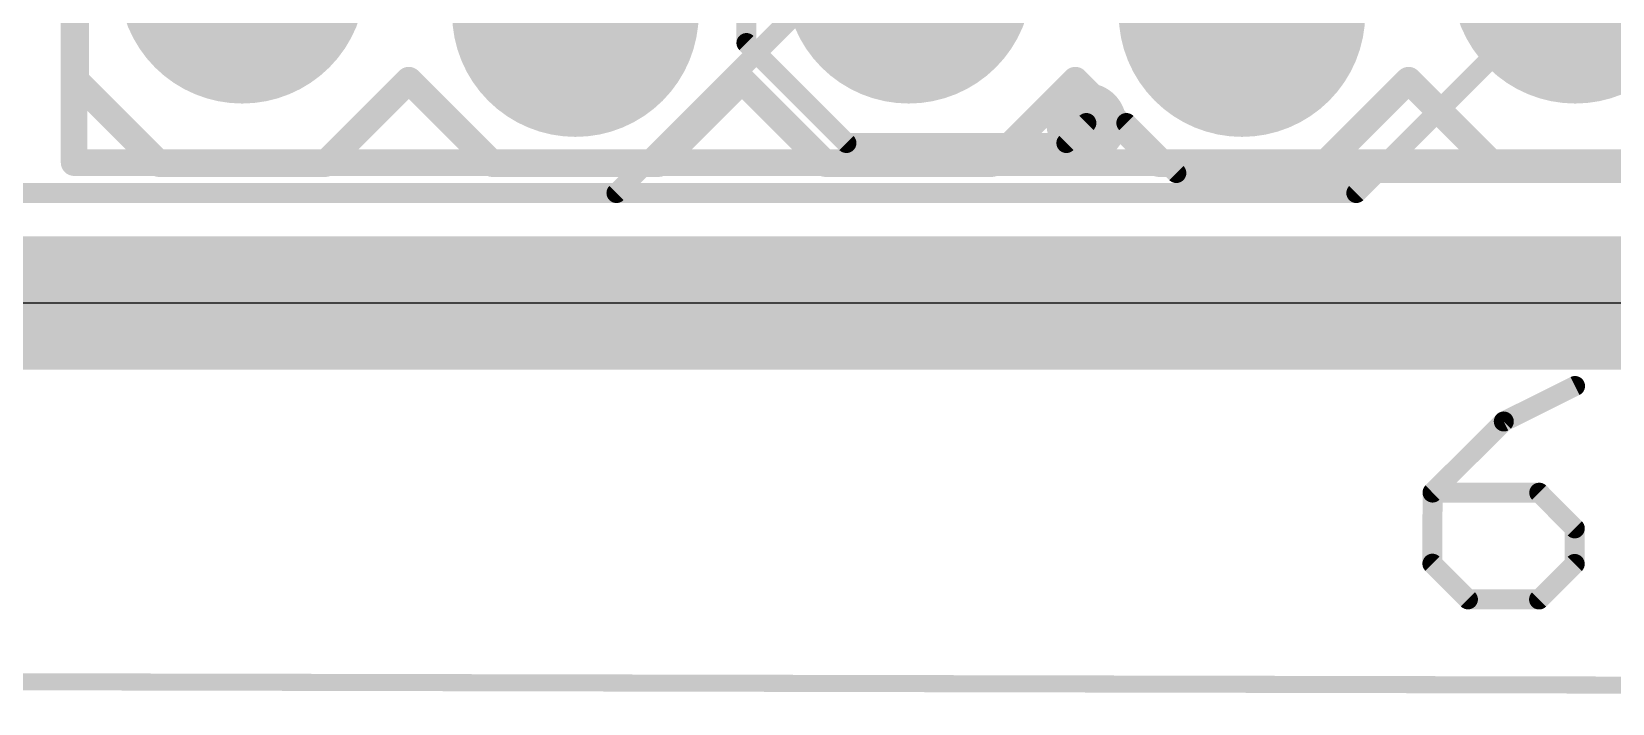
# Model space of a CAD drawing. Extents: x -6.8 to 69.2, y -5 to 26.2.
# Drawn here: x 20.54 to 32.58, y -3.05 to 2.07 of the extents above; entities that cross this region are included whole.
import ezdxf

# ---------------------------------------------------------------- set-up
doc = ezdxf.new("R2010")
doc.units = 0
for name, color, linetype in [('1', 22, 'CONTINUOUS'), ('16', 175, 'CONTINUOUS'), ('17', 82, 'CONTINUOUS'), ('18', 82, 'CONTINUOUS'), ('20', 7, 'CONTINUOUS'), ('21', 253, 'CONTINUOUS'), ('41', 22, 'CONTINUOUS'), ('42', 175, 'CONTINUOUS'), ('47', 253, 'CONTINUOUS')]:
    doc.layers.add(name, color=color, linetype=linetype)

# ---------------------------------------------------------------- blocks, each defined once
blk = doc.blocks.new('RECT')
blk.add_solid([(-0.5, -0.5), (0.5, -0.5), (-0.5, 0.5), (0.5, 0.5)])
blk = doc.blocks.new('ROUNDP')
at = {"const_width": 0.5}
blk.add_lwpolyline([(0, -0.25, 1), (0, 0.25, 1), (0, -0.25)], format="xyb", dxfattribs=at)
blk = doc.blocks.new('ROUNDV')
at = {"const_width": 0.5}
blk.add_lwpolyline([(0, -0.25, 1), (0, 0.25, 1), (0, -0.25)], format="xyb", dxfattribs=at)

msp = doc.modelspace()

# ---------------------------------------------------------------- linework, layer by layer
at = {"layer": '1', "const_width": 0.1524}
for points in [[(25.9842, 1.9812), (25.9842, 2.5908)], [(32.2326, 2.4384), (30.6324, 0.8382)], [(26.7462, 1.2192), (25.9842, 1.9812)], [(28.575, 1.3716), (28.4226, 1.2192)], [(28.4226, 1.2192), (26.7462, 1.2192)], [(30.6324, 0.8382), (16.6878, 0.8382)]]:
    msp.add_lwpolyline(points, dxfattribs=at)
at = {"layer": '1', "const_width": 0.0762}
for points in [[(26.0111, 2.0081, 1), (25.9573, 1.9543)], [(25.9461, 1.9812, 1), (26.0223, 1.9812)], [(28.6019, 1.3447, 1), (28.5481, 1.3985)], [(26.7462, 1.2573, 1), (26.7462, 1.1811)], [(26.7193, 1.1923, 1), (26.7731, 1.2461)], [(28.3957, 1.2461, 1), (28.4495, 1.1923)], [(28.4226, 1.1811, 1), (28.4226, 1.2573)], [(30.6055, 0.8651, 1), (30.6593, 0.8113)], [(30.6324, 0.8001, 1), (30.6324, 0.8763)]]:
    msp.add_lwpolyline(points, format="xyb", dxfattribs=at)
at = {"layer": '16', "const_width": 0.1524}
for points in [[(24.9936, 0.8382), (26.5938, 2.4384)], [(28.8798, 1.3716), (28.575, 1.3716)], [(29.2608, 0.9906), (28.8798, 1.3716)], [(48.9204, 0.9906), (29.2608, 0.9906)], [(12.573, 0.8382), (24.9936, 0.8382)]]:
    msp.add_lwpolyline(points, dxfattribs=at)
at = {"layer": '16', "const_width": 0.0762}
for points in [[(28.575, 1.4097, 1), (28.575, 1.3335)], [(28.9067, 1.3985, 1), (28.8529, 1.3447)], [(28.8798, 1.3335, 1), (28.8798, 1.4097)], [(29.2608, 1.0287, 1), (29.2608, 0.9525)], [(29.2339, 0.9637, 1), (29.2877, 1.0175)], [(24.9667, 0.8651, 1), (25.0205, 0.8113)], [(24.9936, 0.8001, 1), (24.9936, 0.8763)]]:
    msp.add_lwpolyline(points, format="xyb", dxfattribs=at)
at = {"layer": '20', "const_width": 0.01}
msp.add_lwpolyline([(65.5, 0), (2.25, 0)], dxfattribs=at)
at = {"layer": '21'}
for points, const_width in [([(20.86, 3.61), (20.86, 1.07)], 0.203), ([(20.8707, 2.9678), (20.8707, 1.6978)], 0.2032), ([(20.8707, 1.6978), (21.5057, 1.0628)], 0.2032), ([(23.4107, 1.6978), (22.7757, 1.0628)], 0.2032), ([(24.0457, 1.0628), (23.4107, 1.6978)], 0.2032), ([(25.9507, 1.6978), (25.3157, 1.0628)], 0.2032), ([(26.5857, 1.0628), (25.9507, 1.6978)], 0.2032), ([(28.4907, 1.6978), (27.8557, 1.0628)], 0.2032), ([(28.4907, 1.6978), (29.1257, 1.0628)], 0.2032), ([(31.0307, 1.6978), (30.3957, 1.0628)], 0.2032), ([(31.6657, 1.0628), (31.0307, 1.6978)], 0.2032), ([(20.86, 1.07), (56.42, 1.07)], 0.203), ([(22.7757, 1.0628), (21.5057, 1.0628)], 0.2032), ([(25.3157, 1.0628), (24.0457, 1.0628)], 0.2032), ([(27.8557, 1.0628), (26.5857, 1.0628)], 0.2032), ([(30.3957, 1.0628), (29.1257, 1.0628)], 0.2032), ([(32.9357, 1.0628), (31.6657, 1.0628)], 0.2032)]:
    msp.add_lwpolyline(points, dxfattribs=dict(at, const_width=const_width))
for points, const_width in [([(20.9067, 1.7337, 1), (20.8348, 1.6619)], 0.1016), ([(20.8199, 1.6978, 1), (20.9215, 1.6978)], 0.1016), ([(23.4467, 1.7337, 1), (23.3748, 1.6619)], 0.1016), ([(23.4467, 1.6619, 1), (23.3748, 1.7337)], 0.1016), ([(25.9867, 1.7337, 1), (25.9148, 1.6619)], 0.1016), ([(25.9867, 1.6619, 1), (25.9148, 1.7337)], 0.1016), ([(28.5267, 1.7337, 1), (28.4548, 1.6619)], 0.1016), ([(28.5267, 1.6619, 1), (28.4548, 1.7337)], 0.1016), ([(31.0667, 1.7337, 1), (30.9948, 1.6619)], 0.1016), ([(31.0667, 1.6619, 1), (30.9948, 1.7337)], 0.1016), ([(20.86, 1.1208, 1), (20.86, 1.0192)], 0.1015), ([(20.8092, 1.07, 1), (20.9108, 1.07)], 0.1015), ([(21.5057, 1.1136, 1), (21.5057, 1.012)], 0.1016), ([(21.4698, 1.0269, 1), (21.5417, 1.0987)], 0.1016), ([(22.7398, 1.0987, 1), (22.8117, 1.0269)], 0.1016), ([(22.7757, 1.012, 1), (22.7757, 1.1136)], 0.1016), ([(24.0457, 1.1136, 1), (24.0457, 1.012)], 0.1016), ([(24.0098, 1.0269, 1), (24.0817, 1.0987)], 0.1016), ([(25.2798, 1.0987, 1), (25.3517, 1.0269)], 0.1016), ([(25.3157, 1.012, 1), (25.3157, 1.1136)], 0.1016), ([(26.5857, 1.1136, 1), (26.5857, 1.012)], 0.1016), ([(26.5498, 1.0269, 1), (26.6217, 1.0987)], 0.1016), ([(27.8198, 1.0987, 1), (27.8917, 1.0269)], 0.1016), ([(27.8557, 1.012, 1), (27.8557, 1.1136)], 0.1016), ([(29.1257, 1.1136, 1), (29.1257, 1.012)], 0.1016), ([(29.0898, 1.0269, 1), (29.1617, 1.0987)], 0.1016), ([(30.3598, 1.0987, 1), (30.4317, 1.0269)], 0.1016), ([(30.3957, 1.012, 1), (30.3957, 1.1136)], 0.1016), ([(31.6657, 1.1136, 1), (31.6657, 1.012)], 0.1016), ([(31.6298, 1.0269, 1), (31.7017, 1.0987)], 0.1016)]:
    msp.add_lwpolyline(points, format="xyb", dxfattribs=dict(at, const_width=const_width))
at = {"layer": '41', "const_width": 0.254}
for points in [[(21, 0), (22.0563, -0.0007)], [(23.0563, -0.0014), (24.1125, -0.0022)], [(25.1125, -0.0029), (26.1688, -0.0036)], [(27.1688, -0.0043), (28.225, -0.005)], [(29.225, -0.0057), (30.2813, -0.0064)], [(31.2813, -0.0071), (32.3375, -0.0079)]]:
    msp.add_lwpolyline(points, dxfattribs=at)
at = {"layer": '41', "const_width": 0.127}
for points in [[(21, 0.0635, 1), (21, -0.0635)], [(22.0562, -0.0642, 1), (22.0563, 0.0628)], [(23.0563, 0.0621, 1), (23.0562, -0.0649)], [(24.1125, -0.0657, 1), (24.1125, 0.0613)], [(25.1125, 0.0606, 1), (25.1125, -0.0664)], [(26.1687, -0.0671, 1), (26.1688, 0.0599)], [(27.1688, 0.0592, 1), (27.1687, -0.0678)], [(28.225, -0.0685, 1), (28.225, 0.0585)], [(29.225, 0.0578, 1), (29.225, -0.0692)], [(30.2812, -0.0699, 1), (30.2813, 0.0571)], [(31.2813, 0.0564, 1), (31.2812, -0.0706)], [(32.3375, -0.0714, 1), (32.3375, 0.0556)]]:
    msp.add_lwpolyline(points, format="xyb", dxfattribs=at)
at = {"layer": '42', "const_width": 0.254}
for points in [[(22.0271, -0.0007), (20.95, 0)], [(24.1042, -0.0022), (23.0271, -0.0014)], [(26.1813, -0.0036), (25.1042, -0.0029)], [(28.2583, -0.005), (27.1813, -0.0043)], [(30.3354, -0.0064), (29.2583, -0.0057)], [(32.4125, -0.0079), (31.3354, -0.0071)]]:
    msp.add_lwpolyline(points, dxfattribs=at)
at = {"layer": '42', "const_width": 0.127}
for points in [[(20.95, 0.0635, 1), (20.95, -0.0635)], [(22.027, -0.0642, 1), (22.0271, 0.0628)], [(23.0271, 0.0621, 1), (23.027, -0.0649)], [(24.1041, -0.0657, 1), (24.1042, 0.0613)], [(25.1042, 0.0606, 1), (25.1041, -0.0664)], [(26.1812, -0.0671, 1), (26.1813, 0.0599)], [(27.1813, 0.0592, 1), (27.1812, -0.0678)], [(28.2583, -0.0685, 1), (28.2584, 0.0585)], [(29.2584, 0.0578, 1), (29.2583, -0.0692)], [(30.3354, -0.0699, 1), (30.3355, 0.0571)], [(31.3355, 0.0564, 1), (31.3354, -0.0706)], [(32.4125, -0.0714, 1), (32.4125, 0.0556)]]:
    msp.add_lwpolyline(points, format="xyb", dxfattribs=at)
at = {"layer": '47'}
for points, const_width in [([(32.2994, -0.6325), (31.7566, -0.9027)], 0.1524), ([(31.7566, -0.9027), (31.2134, -1.4441)], 0.1524), ([(31.2134, -1.4441), (31.2124, -1.9864)], 0.1524), ([(32.0268, -1.4455), (31.2134, -1.4441)], 0.1524), ([(32.2975, -1.7172), (32.0268, -1.4455)], 0.1524), ([(32.2971, -1.9883), (32.2975, -1.7172)], 0.1524), ([(31.2124, -1.9864), (31.4831, -2.2581)], 0.1524), ([(32.0254, -2.259), (32.2971, -1.9883)], 0.1524), ([(31.4831, -2.2581), (32.0254, -2.259)], 0.1524), ([(68.5032, -2.9857), (0.1298, -2.8438)], 0.13)]:
    msp.add_lwpolyline(points, dxfattribs=dict(at, const_width=const_width))
at = {"layer": '47', "const_width": 0.0762}
for points in [[(32.3164, -0.6666, 1), (32.2825, -0.5984)], [(31.7396, -0.8686, 1), (31.7736, -0.9368)], [(31.7835, -0.9297, 1), (31.7297, -0.8757)], [(31.2134, -1.406, 1), (31.2133, -1.4822)], [(31.2515, -1.4442, 1), (31.1753, -1.444)], [(31.1865, -1.4171, 1), (31.2402, -1.4711)], [(32.0538, -1.4186, 1), (31.9999, -1.4724)], [(32.0268, -1.4836, 1), (32.0269, -1.4074)], [(32.3356, -1.7172, 1), (32.2594, -1.7171)], [(32.2705, -1.7441, 1), (32.3245, -1.6903)], [(31.2394, -1.9595, 1), (31.1854, -2.0133)], [(32.324, -2.0153, 1), (32.2702, -1.9613)], [(31.1743, -1.9864, 1), (31.2505, -1.9865)], [(32.259, -1.9883, 1), (32.3352, -1.9884)], [(31.4832, -2.22, 1), (31.483, -2.2962)], [(31.4561, -2.285, 1), (31.5101, -2.2312)], [(31.9985, -2.232, 1), (32.0523, -2.286)], [(32.0254, -2.2971, 1), (32.0255, -2.2209)]]:
    msp.add_lwpolyline(points, format="xyb", dxfattribs=at)

# ---------------------------------------------------------------- block references
at = {"layer": '17', "xscale": 1.8796, "yscale": 1.8796, "rotation": 90}
for p in [(22.1407, 2.4598), (22.1407, 2.4598), (27.2207, 2.4598), (27.2207, 2.4598), (32.3007, 2.4598), (32.3007, 2.4598), (24.6807, 2.2058), (24.6807, 2.2058), (29.7607, 2.2058), (29.7607, 2.2058)]:
    msp.add_blockref('ROUNDP', p, dxfattribs=at)
at = {"layer": '18', "xscale": 0.6096, "yscale": 0.6096}
msp.add_blockref('ROUNDV', (28.575, 1.3716), dxfattribs=at)
msp.add_blockref('ROUNDV', (28.575, 1.3716), dxfattribs=at)
at = {"layer": '41', "xscale": 47.244, "yscale": 1.016}
msp.add_blockref('RECT', (33.782, 0), dxfattribs=at)
at = {"layer": '42', "xscale": 46.736, "yscale": 1.016}
msp.add_blockref('RECT', (34.036, 0), dxfattribs=at)

doc.saveas('drawing.dxf')
